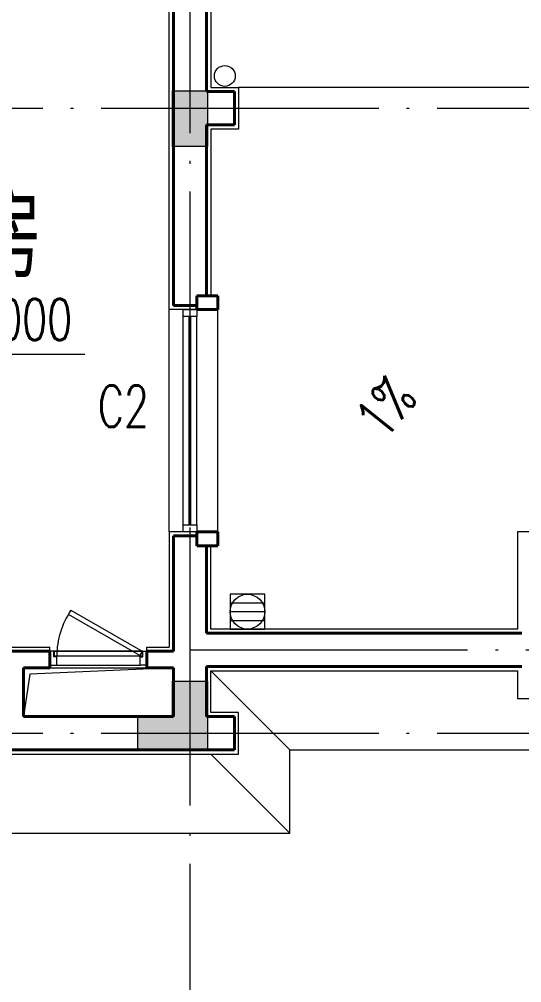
# Model space of a CAD drawing. Extents: x 577108 to 1042908, y 41950 to 81950.
# Drawn here: x 601828 to 605448, y 53329 to 60267 of the extents above; entities that cross this region are included whole.
import ezdxf

# ---------------------------------------------------------------- set-up
doc = ezdxf.new("R2010")
doc.units = 0
doc.header["$LTSCALE"] = 1000
doc.header["$MEASUREMENT"] = 0
doc.linetypes.add('DOTE', pattern=[2.42, 2, -0.2, 0.02, -0.2])
doc.layers.get('0').update_dxf_attribs({"linetype": 'CONTINUOUS', "lineweight": 13})
for name, color, linetype, lineweight in [('COLU', 2, 'CONTINUOUS', 5), ('DIM_ELEV', 3, 'CONTINUOUS', 15), ('DIM_SYMB', 3, 'CONTINUOUS', 15), ('DOTE', 1, 'DOTE', 0), ('hatch', 8, 'CONTINUOUS', 5), ('PM-fs', 8, 'CONTINUOUS', 0), ('PUB_TEXT', 7, 'CONTINUOUS', 20), ('wall', 2, 'CONTINUOUS', 40), ('WINDOW', 5, 'CONTINUOUS', 15), ('WINDOW_TEXT', 7, 'CONTINUOUS', 18), ('xr-Presidential plan$0$WALL', 3, 'CONTINUOUS', 5), ('姓名', 7, 'CONTINUOUS', 15), ('洁具', 8, 'CONTINUOUS', 5), ('粉刷', 4, 'CONTINUOUS', 5)]:
    doc.layers.add(name, color=color, linetype=linetype, lineweight=lineweight)
doc.styles.add('_TCH_DIM', font='SIMPLEX', dxfattribs={"bigfont": 'GBCBIG'})
doc.styles.add('_TCH_WINDOW', font='SIMPLEX', dxfattribs={"bigfont": 'GBCBIG'})
doc.styles.add('HZ', font='romanc.shx', dxfattribs={"width": 0.7, "bigfont": 'hzdx.shx'})

msp = doc.modelspace()

# ---------------------------------------------------------------- hatches: boundary and pattern name
at = {"layer": 'hatch'}
for points in [[(602933.4301, 59751.3111), (603183.4301, 59751.3111), (603183.4301, 59351.3111), (602933.4301, 59351.3111)], [(602683.4301, 55001.3111), (602683.4301, 55251.3111), (602933.4301, 55251.3111), (602933.4301, 55501.3111), (603183.4301, 55501.3111), (603183.4301, 55001.3111)]]:
    msp.add_hatch(color=256, dxfattribs=at).paths.add_polyline_path(points)

# ---------------------------------------------------------------- linework, layer by layer
msp.add_line((602048.4301, 55596.3111), (602748.4301, 55596.3111))
msp.add_lwpolyline([(602938.4301, 55596.3111), (601904.8977, 55552.2065), (601858.4301, 55246.3111)])
at = {"layer": 'COLU'}
for points in [[(602933.4301, 59751.3111), (603183.4301, 59751.3111), (603183.4301, 59351.3111), (602933.4301, 59351.3111)], [(602683.4301, 55001.3111), (602683.4301, 55251.3111), (602933.4301, 55251.3111), (602933.4301, 55501.3111), (603183.4301, 55501.3111), (603183.4301, 55001.3111)]]:
    msp.add_lwpolyline(points, close=True, dxfattribs=at)
at = {"layer": 'DIM_ELEV'}
msp.add_line((600501.8226, 57856.2764), (602301.8226, 57856.2764), dxfattribs=at)
at = {"layer": 'DIM_SYMB'}
msp.add_lwpolyline([(604989.4101, 57726.3111, 0, 0, 0), (604488.4872, 57098.7738, 80, 0, 0), (604301.331, 56864.3116, 0, 0, 0)], format="xyseb", dxfattribs=at)
at = {"layer": 'DOTE'}
for p, q in [((603058.4301, 71126.3111), (603058.4301, 53126.3111)), ((583058.4301, 59626.3111), (620558.4301, 59626.3111)), ((603058.4301, 55726.3111), (610558.4301, 55726.3111)), ((583058.4301, 55126.3111), (620558.4301, 55126.3111))]:
    msp.add_line(p, q, dxfattribs=at)
at = {"layer": 'PM-fs'}
for p, q in [((603208.4301, 62776.3111), (603208.4301, 59776.3111)), ((602908.4301, 58176.3111), (602908.4301, 62476.3111)), ((603208.4301, 59776.3111), (603408.4301, 59776.3111)), ((603408.4301, 59776.3111), (603408.4301, 59476.3111)), ((603408.4301, 59476.3111), (603208.4301, 59476.3111)), ((603208.4301, 59476.3111), (603208.4301, 58276.3111)), ((603108.4301, 58176.3111), (602908.4301, 58176.3111)), ((603108.4301, 56576.3111), (602908.4301, 56576.3111)), ((602908.4301, 56576.3111), (602908.4301, 55746.3111)), ((605718.4301, 56576.3111), (605418.4301, 56576.3111)), ((605418.4301, 56576.3111), (605418.4301, 55876.3111)), ((603208.4301, 55876.3111), (603208.4301, 56476.3111)), ((605418.4301, 55876.3111), (603208.4301, 55876.3111)), ((601708.4301, 55746.3111), (602048.4301, 55746.3111)), ((602048.4301, 55716.3111), (602048.4301, 55746.3111)), ((602748.4301, 55746.3111), (602908.4301, 55746.3111)), ((602748.4301, 55716.3111), (602748.4301, 55746.3111)), ((603208.4301, 55276.3111), (603208.4301, 55576.3111)), ((603208.4301, 55576.3111), (605418.4302, 55576.3111)), ((605418.4302, 55576.3111), (605418.4302, 55376.3111)), ((605418.4302, 55376.3111), (605718.4302, 55376.3111)), ((603408.4301, 55276.3111), (603208.4301, 55276.3111)), ((603408.4301, 54976.3111), (603408.4301, 55276.3111)), ((597708.4301, 54976.3111), (603408.4301, 54976.3111))]:
    msp.add_line(p, q, dxfattribs=at)
at = {"layer": 'wall'}
for p, q in [((603178.4301, 62746.3111), (603178.4301, 59746.3111)), ((602938.4301, 58206.3111), (602938.4301, 62506.3111)), ((603178.4301, 59746.3111), (603378.4301, 59746.3111)), ((603378.4301, 59746.3111), (603378.4301, 59506.3111)), ((603378.4301, 59506.3111), (603178.4301, 59506.3111)), ((603178.4301, 59506.3111), (603178.4301, 58276.3111)), ((603258.4301, 58276.3111), (603108.4301, 58276.3111)), ((603108.4301, 58276.3111), (603108.4301, 58176.3111)), ((603258.4301, 58176.3111), (603258.4301, 58276.3111)), ((603108.4301, 58206.3111), (602938.4301, 58206.3111)), ((603108.4301, 58176.3111), (603258.4301, 58176.3111)), ((602938.4301, 55716.3111), (602938.4301, 56546.3111)), ((602938.4301, 56546.3111), (603108.4301, 56546.3111)), ((603108.4301, 56476.3111), (603108.4301, 56576.3111)), ((603108.4301, 56576.3111), (603258.4301, 56576.3111)), ((603258.4301, 56576.3111), (603258.4301, 56476.3111)), ((603258.4301, 56476.3111), (603108.4301, 56476.3111)), ((603178.4301, 56476.3111), (603178.4301, 55846.3111)), ((603178.4301, 55846.3111), (605448.4301, 55846.3111)), ((601738.4301, 55716.3111), (602048.4301, 55716.3111)), ((602048.4301, 55716.3111), (602048.4301, 55596.3111)), ((602748.4301, 55716.3111), (602748.4301, 55596.3111)), ((602748.4301, 55716.3111), (602938.4301, 55716.3111)), ((601858.4301, 55246.3111), (601858.4301, 55596.3111)), ((601858.4301, 55596.3111), (602048.4301, 55596.3111)), ((602748.4301, 55596.3111), (602938.4301, 55596.3111)), ((602938.4301, 55246.3111), (602938.4301, 55596.3111)), ((605448.4301, 55606.3111), (603178.4301, 55606.3111)), ((603178.4301, 55606.3111), (603178.4301, 55246.3111)), ((601858.4301, 55246.3111), (602938.4301, 55246.3111)), ((603178.4301, 55246.3111), (603378.4301, 55246.3111)), ((603378.4301, 55246.3111), (603378.4301, 55006.3111)), ((603378.4301, 55006.3111), (597738.4301, 55006.3111))]:
    msp.add_line(p, q, dxfattribs=at)
at = {"layer": 'WINDOW'}
for p, q in [((602908.4301, 56576.3111), (602908.4301, 58176.3111)), ((603258.4301, 56573.8111), (603258.4301, 58178.8111)), ((603008.4301, 56626.3111), (603008.4301, 58126.3111)), ((603053.4301, 56626.3111), (603053.4301, 58126.3111)), ((603058.4301, 56626.3111), (603058.4301, 58126.3111)), ((603063.4301, 56626.3111), (603063.4301, 58126.3111)), ((603108.4301, 56626.3111), (603108.4301, 58126.3111)), ((602718.4301, 55716.3111), (602078.4301, 55716.3111)), ((602098.4301, 55616.3111), (602698.4301, 55616.3111))]:
    msp.add_line(p, q, dxfattribs=at)
for points in [[(603108.4301, 58176.3111), (603108.4301, 58126.3111), (603008.4301, 58126.3111), (603008.4301, 58176.3111)], [(603108.4301, 56626.3111), (603108.4301, 56576.3111), (603008.4301, 56576.3111), (603008.4301, 56626.3111)], [(602695.9301, 55686.0003), (602183.6685, 55981.7546), (602201.1685, 56012.0655), (602713.4301, 55716.3111)], [(602713.4301, 55681.3111), (602083.4301, 55681.3111), (602083.4301, 55716.3111), (602713.4301, 55716.3111)]]:
    msp.add_lwpolyline(points, close=True, dxfattribs=at)
for points in [[(602048.4301, 55716.3111), (602048.4301, 55616.3111), (602098.4301, 55616.3111), (602098.4301, 55676.3111), (602078.4301, 55676.3111), (602078.4301, 55716.3111), (602048.4301, 55716.3111)], [(602748.4301, 55716.3111), (602748.4301, 55616.3111), (602698.4301, 55616.3111), (602698.4301, 55676.3111), (602718.4301, 55676.3111), (602718.4301, 55716.3111), (602748.4301, 55716.3111)]]:
    msp.add_lwpolyline(points, dxfattribs=at)
msp.add_arc((602698.4301, 55676.3111), 600, 145.97251351, 179.52252965, dxfattribs=at)
at = {"layer": 'xr-Presidential plan$0$WALL', "color": 6}
msp.add_line((610208.4301, 59776.3111), (603408.4301, 59776.3111), dxfattribs=at)
at = {"layer": '洁具'}
for p, q in [((603347.0776, 56063.8111), (603597.0776, 56063.8111)), ((603347.0776, 56001.3111), (603597.0776, 56001.3111)), ((603347.0776, 55938.8111), (603597.0776, 55938.8111))]:
    msp.add_line(p, q, dxfattribs=at)
msp.add_lwpolyline([(603347.0776, 55876.3111), (603597.0776, 55876.3111), (603597.0776, 56126.3111), (603347.0776, 56126.3111)], close=True, dxfattribs=at)
for centre, radius in [((603309.2119, 59858.6675), 75), ((603472.0776, 56001.3111), 125)]:
    msp.add_circle(centre, radius, dxfattribs=at)
at = {"layer": '粉刷'}
for p, q in [((603208.4301, 55576.3111), (603778.4301, 55006.3111)), ((603208.4301, 54976.3111), (603778.4301, 54406.3111))]:
    msp.add_line(p, q, dxfattribs=at)
msp.add_lwpolyline([(597338.4301, 58476.3111), (597338.4301, 54406.3111), (603778.4301, 54406.3111), (603778.4301, 55006.3111), (605718.4302, 55006.3111), (605718.4302, 55376.3111)], dxfattribs=at)

# ---------------------------------------------------------------- texts
at = {"layer": 'PUB_TEXT', "style": '_TCH_DIM', "width": 0.705882}
msp.add_text('%%P0.000', height=297.5, dxfattribs=at).set_placement((601201.8226, 57956.2764))
msp.add_text('1%', height=297.5, rotation=51.40187103, dxfattribs=at).set_placement((604461.1613, 57224.8348))
at = {"layer": 'WINDOW_TEXT', "style": '_TCH_WINDOW', "width": 0.705882}
msp.add_text('C2', height=297.5, dxfattribs=at).set_placement((602394.0209, 57331.5412))
at = {"layer": '姓名', "style": 'HZ', "width": 0.8}
msp.add_text('书房', height=600, dxfattribs=at).set_placement((601078.5852, 58403.3027))

doc.saveas('drawing.dxf')
